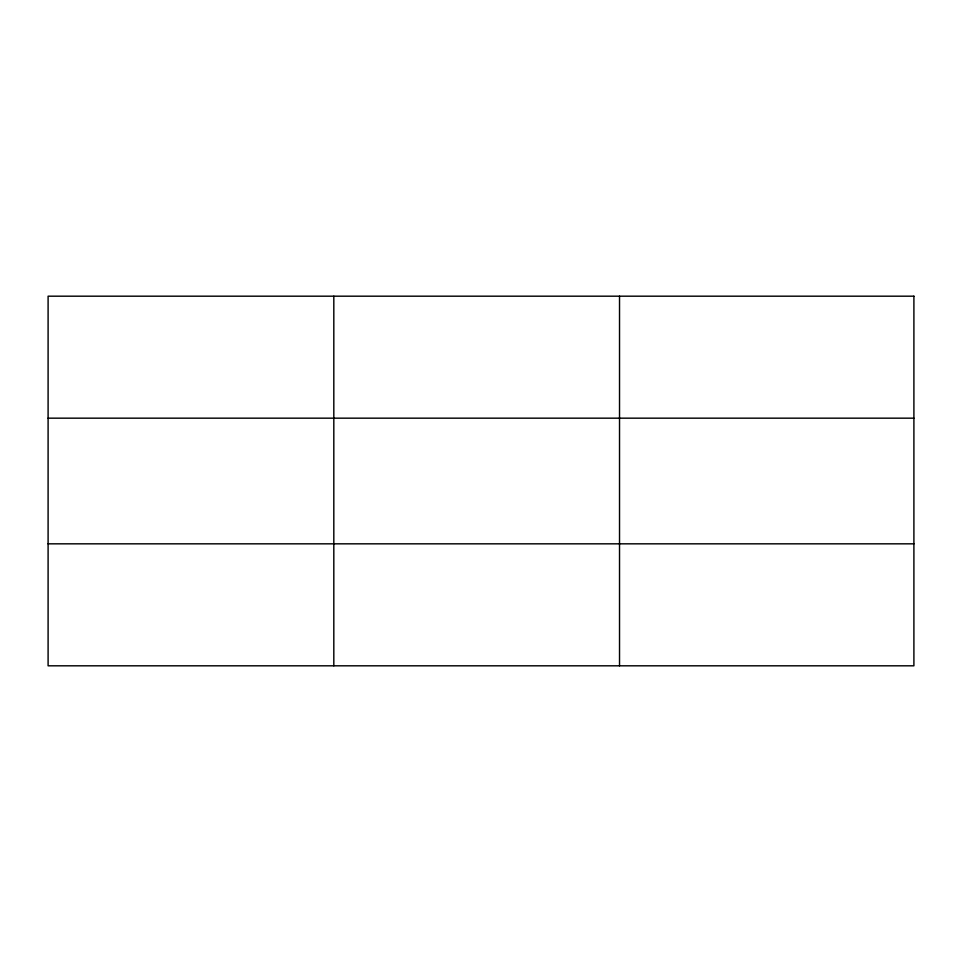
<?xml version="1.0" encoding="UTF-8"?>
<svg xmlns="http://www.w3.org/2000/svg" width="962" height="962" viewBox="0 0 962 962"><rect width="100%" height="100%" fill="white"/><g stroke="black" fill="none" stroke-linecap="round" stroke-linejoin="round"><path stroke-width="1.44" d="M333.814 296.188L333.814 665.812M619.528 296.188L619.528 665.812M48.1 418.169L913.9 418.169M48.1 543.831L913.9 543.831M913.9 296.188L913.9 665.812L48.1 665.812L48.1 296.188L913.9 296.188"/></g></svg>
